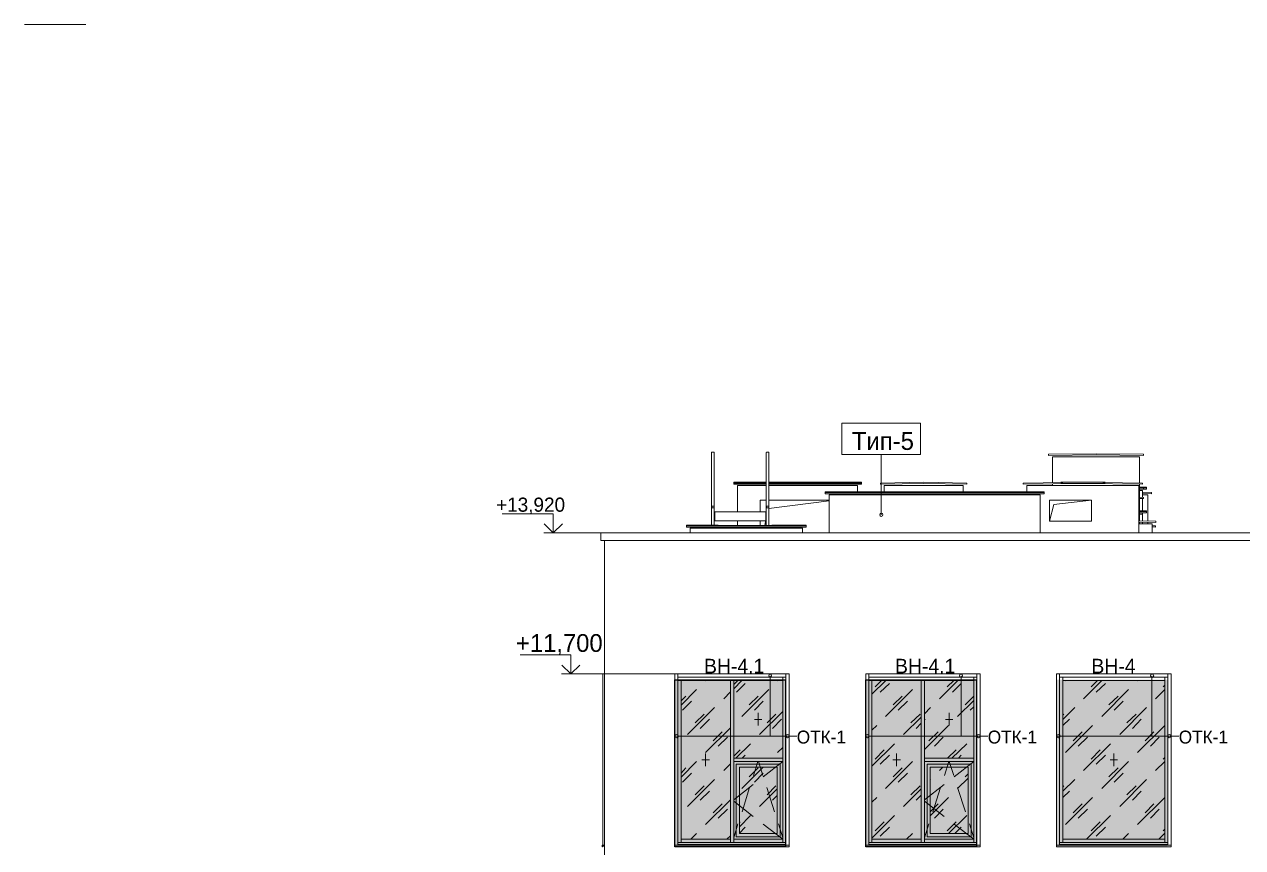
# Model space of a CAD drawing. Header units: millimetres. Extents: x 2294 to 908349, y -83289 to 219220.
# Drawn here: x 307945 to 327714, y 76332 to 89702 of the extents above; entities that cross this region are included whole.
import ezdxf

# ---------------------------------------------------------------- set-up
doc = ezdxf.new("R2010")
doc.units = ezdxf.units.MM
doc.layers.add('PDF _Геометрия', color=7, linetype='Continuous')
doc.layers.add('PDF _Текст', color=7, linetype='Continuous')

msp = doc.modelspace()

# ---------------------------------------------------------------- hatches: boundary and pattern name
at = {"transparency": 33554551}
h = msp.add_hatch(color=3, dxfattribs=at)
h.dxf.hatch_style = 1
h.paths.add_polyline_path([(318498, 79059.6), (320297.1, 79059.6), (320297.1, 76346.2), (318498, 76346.2)])
h = msp.add_hatch(color=3, dxfattribs=at)
h.dxf.hatch_style = 1
h.paths.add_polyline_path([(321597.4, 79059.6), (323396.5, 79059.6), (323396.5, 76346.2), (321597.4, 76346.2)])
h = msp.add_hatch(color=3, dxfattribs=at)
h.dxf.hatch_style = 1
h.paths.add_polyline_path([(324692.5, 79059.6), (326491.6, 79059.6), (326491.6, 76346.2), (324692.5, 76346.2)])

# ---------------------------------------------------------------- linework, layer by layer
for points in [[(318498, 79059.6), (320297.1, 79059.6), (320297.1, 76346.2), (318498, 76346.2)], [(321597.4, 79059.6), (323396.5, 79059.6), (323396.5, 76346.2), (321597.4, 76346.2)]]:
    msp.add_lwpolyline(points, close=True)
at = {"layer": 'PDF _Геометрия', "lineweight": 9}
for points in [[(307945, 89701.8), (308944, 89701.8)], [(319140.6, 81871.9), (319140.6, 82746.2), (319136.3, 82750.6), (319136.3, 82755), (319131.9, 82755), (319105.6, 82755), (319101.3, 82755), (319096.9, 82750.6), (319096.9, 82746.2), (319096.9, 81871.9)], [(320028.1, 81871.9), (320028.1, 82746.2), (320028.1, 82750.6), (320023.7, 82750.6), (320023.7, 82755), (320019.3, 82755), (319993.1, 82755), (319988.7, 82755), (319988.7, 82750.6), (319984.3, 82750.6), (319984.3, 82746.2), (319984.3, 81871.9)], [(321851, 81736.4), (321851, 82715.6)], [(324626.9, 82261), (324626.9, 82676.3), (325934, 82676.3), (326043.3, 82676.3), (326043.3, 82256.6), (326043.3, 82265.3)], [(319984.3, 82252.2), (319455.4, 82252.2), (319455.4, 82265.3), (319984.3, 82265.3)], [(319455.4, 82247.9), (319455.4, 82234.7), (319984.3, 82234.7), (319455.4, 82234.7), (319455.4, 82252.2)], [(320028.1, 82265.3), (321527.5, 82265.3), (321527.5, 82252.2), (320028.1, 82252.2)], [(321527.5, 82252.2), (321527.5, 82234.7), (320028.1, 82234.7), (321527.5, 82234.7), (321527.5, 82247.9)], [(324762.5, 82243.5), (325120.9, 82247.9), (324150.4, 82234.7), (324150.4, 82252.2), (325120.9, 82269.7), (324762.5, 82265.3)], [(325483.8, 82265.3), (325120.9, 82269.7), (326091.4, 82252.2), (326091.4, 82234.7), (325120.9, 82247.9), (325483.8, 82243.5)], [(319984.3, 82212.9), (319516.6, 82212.9), (319516.6, 81784.5)], [(320028.1, 82212.9), (321357, 82212.9), (321466.3, 82212.9), (321466.3, 82112.3)], [(324491.4, 82099.2), (324491.4, 82112.3), (324019.3, 82112.3), (324019.3, 82108), (323398.5, 82108), (323398.5, 82112.3), (322572.3, 82112.3), (322572.3, 82108), (321951.5, 82108), (321951.5, 82112.3), (320941.7, 82112.3), (320941.7, 82099.2), (324491.4, 82099.2), (324491.4, 82077.4), (320941.7, 82077.4), (320941.7, 82099.2)], [(320941.7, 82090.5), (320941.7, 82077.4), (324491.4, 82077.4), (324491.4, 82090.5)], [(321002.9, 81443.5), (321002.9, 82059.9), (324320.9, 82059.9), (324430.2, 82059.9), (324430.2, 81443.5)], [(321466.3, 82077.4), (321466.3, 82059.9)], [(321899.1, 82112.3), (321899.1, 82212.9), (323070.7, 82212.9), (323180, 82212.9), (323180, 82112.3)], [(321899.1, 82077.4), (321899.1, 82059.9)], [(321951.5, 82108), (322572.3, 82108)], [(323180, 82077.4), (323180, 82059.9)], [(323398.5, 82108), (324019.3, 82108)], [(324211.6, 82112.3), (324211.6, 82212.9), (325920.9, 82212.9), (326030.2, 82212.9), (326030.2, 81443.5), (326030.2, 81976.8)], [(324211.6, 82077.4), (324211.6, 82059.9)], [(324626.9, 82239.1), (324626.9, 82212.9)], [(326043.3, 82186.7), (326157, 82186.7), (326157, 82177.9), (326157, 82156.1), (326043.3, 82156.1), (326104.5, 82156.1), (326104.5, 82177.9), (326043.3, 82177.9), (326157, 82177.9), (326157, 82156.1), (326104.5, 82156.1)], [(326043.3, 82156.1), (326157, 82156.1), (326157, 82164.8)], [(326043.3, 82134.2), (326091.4, 82134.2), (326091.4, 82020.5)], [(326091.4, 82103.6), (326235.7, 82099.2), (326235.7, 82077.4), (326091.4, 82081.7)], [(326091.4, 82059.9), (326174.5, 82059.9), (326174.5, 81635.8)], [(319096.9, 81963.7), (319096.9, 81941.8), (319096.9, 81570.3)], [(319140.6, 81570.3), (319140.6, 81941.8), (319140.6, 81963.7)], [(319984.3, 81963.7), (319984.3, 81941.8), (319984.3, 81565.9)], [(320028.1, 81565.9), (320028.1, 81941.8), (320028.1, 81963.7)], [(320028.1, 81841.3), (321002.9, 81963.7)], [(324578.9, 81635.8), (324648.8, 81906.9), (325260.8, 81976.8)], [(326043.3, 82024.9), (326104.5, 82020.5), (326104.5, 82003), (326043.3, 82003)], [(326091.4, 82003), (326091.4, 81802)], [(317571.2, 81443.5), (316854.3, 81443.5), (316526.4, 81443.5), (316526.4, 81753.9), (315700.2, 81753.9)], [(319962.5, 81565.9), (319984.3, 81688.3)], [(326043.3, 81802), (326157, 81802), (326157, 81788.8), (326043.3, 81788.8)], [(326157, 81788.8), (326157, 81767), (326043.3, 81767), (326157, 81767), (326157, 81780.1)], [(326043.3, 81749.5), (326091.4, 81749.5), (326091.4, 81635.8), (326091.4, 81767)], [(320631.3, 81557.1), (320631.3, 81535.3), (318690.3, 81535.3), (318690.3, 81557.1)], [(318690.3, 81552.8), (318690.3, 81535.3), (320631.3, 81535.3), (320631.3, 81552.8)], [(318751.6, 81443.5), (318751.6, 81517.8), (320460.8, 81517.8), (320570.1, 81517.8), (320570.1, 81443.5)], [(319096.9, 81535.3), (319096.9, 81517.8)], [(319140.6, 81517.8), (319140.6, 81535.3)], [(319201.8, 81565.9), (320076.1, 81565.9)], [(319516.6, 81640.2), (319516.6, 81565.9)], [(319516.6, 81535.3), (319516.6, 81517.8)], [(319949.4, 81517.8), (319953.7, 81535.3)], [(319984.3, 81535.3), (319984.3, 81517.8)], [(320028.1, 81517.8), (320028.1, 81535.3)], [(326030.2, 81640.2), (326305.6, 81635.8), (326305.6, 81614), (326030.2, 81618.4)], [(326030.2, 81592.1), (326135.1, 81592.1), (326244.4, 81592.1), (326244.4, 81443.5)], [(326174.5, 81614), (326174.5, 81592.1)], [(326244.4, 81557.1), (326301.3, 81557.1), (326301.3, 81535.3), (326244.4, 81539.7)], [(316683.8, 81443.5), (316373.4, 81443.5)], [(317300.2, 81321.1), (317300.2, 81443.5), (408399.4, 81443.5), (408399.4, 81321.1), (317300.2, 81321.1), (317300.2, 81443.5)], [(317361.4, 81321.1), (317361.4, 67122.2), (337085.9, 67122.2), (337085.9, 70475.2), (345138.4, 70475.2), (345138.4, 67122.2), (346379.9, 67122.2), (346379.9, 70475.2), (354432.3, 70475.2), (354432.3, 67122.2), (355673.9, 67122.2), (355673.9, 70475.2), (366825.8, 70475.2), (366825.8, 67122.2), (367923, 67122.2), (367923, 81321.1), (367923, 67069.8)], [(318721, 79152.8), (316849.9, 79152.8), (316814.9, 79152.8), (316814.9, 79463.2), (315988.7, 79463.2)], [(316967.9, 79152.8), (316661.9, 79152.8)], [(317361.4, 76363.7), (317330.8, 76363.7), (317330.8, 76442.4), (317330.8, 77758.3), (317330.8, 79074.1), (317330.8, 79152.8), (317361.4, 79152.8)], [(318550.5, 76372.5), (318550.5, 76442.4), (318550.5, 77758.3), (318550.5, 76416.2), (318602.9, 76416.2), (318602.9, 77758.3), (318602.9, 79047.9), (318550.5, 79047.9), (318550.5, 77758.3), (318550.5, 79074.1), (318550.5, 79152.8), (318498, 79152.8), (318498, 79074.1), (318498, 77758.3), (318498, 76442.4), (318498, 76363.7), (318498, 79152.8), (320355.9, 79152.8), (320355.9, 76363.7), (320355.9, 76442.4), (320355.9, 77758.3), (320355.9, 79074.1), (320355.9, 79152.8), (320303.5, 79152.8), (320303.5, 79074.1), (320303.5, 77758.3), (320303.5, 76416.2), (320255.4, 76416.2), (320255.4, 77758.3), (320255.4, 79074.1)], [(320045.5, 79122.2), (320045.5, 78142.9), (320478.3, 78142.9), (320329.7, 78142.9)], [(320255.4, 79100.3), (320255.4, 79087.2)], [(321649.9, 76372.5), (321649.9, 76442.4), (321649.9, 77758.3), (321649.9, 76416.2), (321698, 76416.2), (321698, 77758.3), (321698, 79047.9), (321649.9, 79047.9), (321649.9, 77758.3), (321649.9, 79074.1), (321649.9, 79152.8), (321597.4, 79152.8), (321597.4, 79074.1), (321597.4, 77758.3), (321597.4, 76442.4), (321597.4, 76363.7), (321597.4, 79152.8), (323455.4, 79152.8), (323455.4, 76363.7), (323455.4, 76442.4), (323455.4, 77758.3), (323455.4, 79074.1), (323455.4, 79152.8), (323402.9, 79152.8), (323402.9, 79074.1)], [(323145, 79122.2), (323145, 78142.9), (323577.8, 78142.9), (323424.8, 78142.9)], [(323350.4, 79100.3), (323350.4, 79087.2)], [(324797.4, 79074.1), (324797.4, 76416.2), (324745, 76416.2), (324745, 79074.1), (324745, 79152.8), (324692.5, 79152.8), (324692.5, 79074.1), (324692.5, 76442.4), (324692.5, 76363.7), (324692.5, 79152.8), (326554.8, 79152.8), (326554.8, 76363.7), (326554.8, 76442.4), (326554.8, 79074.1), (326554.8, 79152.8), (326502.4, 79152.8), (326502.4, 79074.1), (326502.4, 76416.2), (326449.9, 76416.2), (326449.9, 79074.1)], [(326449.9, 79087.2), (326449.9, 79100.3), (326449.9, 79047.9), (324797.4, 79047.9), (324797.4, 79100.3), (326449.9, 79100.3)], [(324797.4, 79087.2), (324797.4, 79100.3)], [(326240.1, 79122.2), (326240.1, 78142.9), (326677.2, 78142.9), (326524.2, 78142.9)], [(318602.9, 78645.7), (318852.1, 78899.2)], [(319000.7, 79043.5), (319005.1, 79047.9)], [(319455.4, 78912.3), (319586.5, 79047.9)], [(319455.4, 78982.3), (319520.9, 79047.9)], [(319499.1, 78855.5), (319643.4, 78999.8)], [(319586.5, 78462.1), (320023.7, 78899.2)], [(320167.9, 79043.5), (320172.3, 79047.9)], [(320303.5, 79074.1), (320303.5, 77758.3), (320303.5, 76442.4), (320303.5, 76372.5)], [(321698, 78824.9), (321925.3, 79047.9)], [(321750.5, 78942.9), (321855.4, 79047.9)], [(321833.5, 78855.5), (321982.1, 78999.8)], [(321920.9, 78462.1), (322358.1, 78899.2)], [(323350.4, 79074.1), (323350.4, 77758.3), (323350.4, 76416.2), (322550.4, 76416.2), (322550.4, 76468.6), (323350.4, 76468.6)], [(322795.3, 78750.6), (323092.5, 79047.9)], [(322917.7, 78942.9), (323027, 79047.9)], [(323005.1, 78855.5), (323149.4, 78999.8)], [(323402.9, 76372.5), (323402.9, 76442.4), (323402.9, 77758.3), (323402.9, 79074.1), (323402.9, 77758.3), (323402.9, 76416.2), (323350.4, 76416.2), (323350.4, 76468.6), (323031.3, 76713.4)], [(324745, 76372.5), (324745, 76442.4), (324745, 79074.1)], [(324841.2, 79043.5), (324845.5, 79047.9)], [(325134, 78750.6), (325431.3, 79047.9)], [(325256.5, 78942.9), (325361.4, 79047.9)], [(325339.5, 78855.5), (325488.1, 78999.8)], [(325426.9, 78462.1), (325864.1, 78899.2)], [(326008.4, 79043.5), (326012.7, 79047.9)], [(326301.3, 78750.6), (326449.9, 78899.2)], [(326423.7, 78942.9), (326449.9, 78969.2)], [(326502.4, 79074.1), (326502.4, 76442.4), (326502.4, 76372.5)], [(318602.9, 78715.6), (318681.6, 78794.3)], [(318624.8, 78562.6), (318769, 78711.3)], [(319293.6, 78750.6), (319402.9, 78859.9)], [(319704.6, 78650.1), (319853.2, 78794.3)], [(319792, 78562.6), (319936.2, 78711.3)], [(322043.3, 78650.1), (322187.6, 78794.3)], [(322126.4, 78562.6), (322275, 78711.3)], [(323088.2, 78462.1), (323350.4, 78724.4)], [(323210.6, 78650.1), (323350.4, 78789.9)], [(325545, 78650.1), (325693.6, 78794.3)], [(325632.4, 78562.6), (325776.7, 78711.3)], [(318707.8, 78169.2), (319145, 78606.3)], [(318830.2, 78357.2), (318974.5, 78501.4)], [(319853.2, 78518.9), (319853.2, 78313.4)], [(319875, 78169.2), (320255.4, 78545.1)], [(319997.5, 78357.2), (320141.7, 78501.4)], [(322331.9, 78357.2), (322480.5, 78501.4)], [(322550.4, 78505.8), (322651, 78606.3)], [(322952.6, 78518.9), (322952.6, 78313.4)], [(323293.6, 78562.6), (323350.4, 78619.5)], [(324797.4, 78414), (324989.8, 78606.3)], [(324797.4, 78483.9), (324814.9, 78501.4)], [(325719.8, 78169.2), (326157, 78606.3)], [(325837.9, 78357.2), (325986.5, 78501.4)], [(318913.3, 78269.7), (319061.9, 78418.4)], [(319792, 78414), (319914.4, 78414)], [(320084.9, 78269.7), (320229.1, 78418.4)], [(321698, 78239.1), (321776.7, 78313.4)], [(322213.8, 78169.2), (322498, 78453.3)], [(322419.3, 78269.7), (322498, 78352.8)], [(322550.4, 78405.2), (322563.6, 78418.4)], [(322550.4, 77924.4), (322943.9, 78313.4)], [(322891.4, 78414), (323013.8, 78414)], [(324797.4, 78313.4), (324902.4, 78418.4)], [(324841.2, 77876.3), (325278.3, 78313.4)], [(325925.3, 78269.7), (326069.6, 78418.4)], [(326008.4, 77876.3), (326449.9, 78313.4)], [(318528.6, 78142.9), (320478.3, 78142.9)], [(319000.7, 77876.3), (319402.9, 78278.5)], [(319123.1, 78064.3), (319267.4, 78212.9)], [(319206.2, 77981.2), (319354.8, 78125.5)], [(321628, 78142.9), (323577.8, 78142.9)], [(322624.8, 78064.3), (322773.4, 78212.9)], [(322712.2, 77981.2), (322856.5, 78125.5)], [(324723.1, 78142.9), (326677.2, 78142.9)], [(324963.6, 78064.3), (325107.8, 78212.9)], [(325046.6, 77981.2), (325195.3, 78125.5)], [(326130.8, 78064.3), (326275, 78212.9)], [(326218.2, 77981.2), (326362.5, 78125.5)], [(319455.4, 77815.1), (319560.3, 77920)], [(319490.3, 77784.5), (319730.8, 78020.5)], [(320167.9, 77876.3), (320255.4, 77959.3)], [(321698, 77653.3), (322065.2, 78020.5)], [(321750.5, 77771.4), (321894.7, 77920)], [(322926.4, 77784.5), (323066.3, 77920)], [(322996.4, 77784.5), (323236.8, 78020.5)], [(325134, 77583.4), (325571.2, 78020.5)], [(325256.5, 77771.4), (325400.7, 77920)], [(318602.9, 77478.5), (318852.1, 77732)], [(318939.5, 77758.3), (319061.9, 77758.3)], [(319000.7, 77858.8), (319000.7, 77653.3)], [(319595.3, 77784.5), (319643.4, 77832.6)], [(319778.9, 77504.7), (319848.8, 77732)], [(319857.6, 77732), (319927.5, 77504.7)], [(320251, 77732), (319931.9, 77482.8)], [(321833.5, 77688.3), (321982.1, 77832.6)], [(321920.9, 77290.5), (322358.1, 77732)], [(322039, 77758.3), (322161.4, 77758.3)], [(322100.2, 77858.8), (322100.2, 77653.3)], [(322873.9, 77504.7), (322948.3, 77732)], [(322952.6, 77732), (323027, 77504.7)], [(323350.4, 77732), (323031.3, 77482.8)], [(323101.3, 77784.5), (323149.4, 77832.6)], [(325339.5, 77688.3), (325488.1, 77832.6)], [(325426.9, 77290.5), (325864.1, 77732)], [(325562.5, 77758.3), (325684.9, 77758.3)], [(325623.7, 77858.8), (325623.7, 77653.3)], [(326301.3, 77583.4), (326449.9, 77732)], [(326423.7, 77771.4), (326449.9, 77797.6)], [(318602.9, 77544), (318681.6, 77627.1)], [(318624.8, 77395.4), (318769, 77539.7)], [(319293.6, 77583.4), (319402.9, 77692.7)], [(319586.5, 77290.5), (319931.9, 77640.2)], [(319704.6, 77482.8), (319853.2, 77627.1)], [(319792, 77395.4), (319936.2, 77539.7)], [(322043.3, 77482.8), (322187.6, 77627.1)], [(322126.4, 77395.4), (322275, 77539.7)], [(322795.3, 77583.4), (322852.1, 77640.2)], [(323210.6, 77482.8), (323258.6, 77530.9)], [(325545, 77482.8), (325693.6, 77627.1)], [(325632.4, 77395.4), (325776.7, 77539.7)], [(318707.8, 77002), (319145, 77439.1)], [(318830.2, 77189.9), (318974.5, 77334.2)], [(319770.1, 77356.1), (319455.4, 77106.9)], [(319590.9, 76914.5), (319713.3, 77308)], [(319993.1, 77308), (320119.9, 76914.5)], [(319997.5, 77189.9), (320141.7, 77334.2)], [(322331.9, 77189.9), (322480.5, 77334.2)], [(322869.6, 77356.1), (322550.4, 77106.9)], [(322642.3, 77430.4), (322651, 77439.1)], [(322686, 76914.5), (322812.7, 77308)], [(323088.2, 77290.5), (323258.6, 77461)], [(323088.2, 77308), (323214.9, 76914.5)], [(324797.4, 77246.8), (324989.8, 77439.1)], [(324797.4, 77316.7), (324814.9, 77334.2)], [(325719.8, 77002), (326157, 77439.1)], [(325837.9, 77189.9), (325986.5, 77334.2)], [(318913.3, 77102.5), (319061.9, 77251.1)], [(319000.7, 76709.1), (319402.9, 77111.3)], [(319875, 77002), (320159.2, 77286.1)], [(320084.9, 77102.5), (320159.2, 77181.2)], [(321698, 77071.9), (321776.7, 77146.2)], [(322213.8, 77002), (322498, 77286.1)], [(322419.3, 77102.5), (322498, 77185.6)], [(322642.3, 76849), (322943.9, 77146.2)], [(324797.4, 77146.2), (324902.4, 77251.1)], [(324841.2, 76709.1), (325278.3, 77146.2)], [(325925.3, 77102.5), (326069.6, 77251.1)], [(326008.4, 76709.1), (326449.9, 77146.2)], [(319123.1, 76897.1), (319267.4, 77041.3)], [(319206.2, 76809.6), (319354.8, 76958.3)], [(319770.1, 76840.2), (319455.4, 77089.4)], [(322869.6, 76840.2), (322550.4, 77089.4)], [(322642.3, 76914.5), (322773.4, 77041.3)], [(322712.2, 76809.6), (322856.5, 76958.3)], [(324963.6, 76897.1), (325107.8, 77041.3)], [(325046.6, 76809.6), (325195.3, 76958.3)], [(326130.8, 76897.1), (326275, 77041.3)], [(326218.2, 76809.6), (326362.5, 76958.3)], [(319455.4, 76490.5), (319525.3, 76717.8)], [(319547.2, 76669.7), (319730.8, 76853.3)], [(319547.2, 76739.7), (319560.3, 76752.8)], [(320251, 76468.6), (319931.9, 76713.4)], [(320181.1, 76717.8), (320255.4, 76490.5)], [(321698, 76486.1), (322065.2, 76853.3)], [(321750.5, 76604.2), (321894.7, 76752.8)], [(322550.4, 76490.5), (322624.8, 76717.8)], [(322917.7, 76604.2), (323066.3, 76752.8)], [(322939.5, 76560.4), (323236.8, 76853.3)], [(323280.5, 76717.8), (323350.4, 76490.5)], [(325182.1, 76468.6), (325571.2, 76853.3)], [(325256.5, 76604.2), (325400.7, 76752.8)], [(318760.3, 76468.6), (318852.1, 76560.4)], [(319341.7, 76468.6), (319402.9, 76525.5)], [(319547.2, 76564.8), (319643.4, 76665.4)], [(320019.3, 76560.4), (320023.7, 76560.4)], [(321833.5, 76521.1), (321982.1, 76665.4)], [(322261.9, 76468.6), (322358.1, 76560.4)], [(323044.4, 76560.4), (323149.4, 76665.4)], [(325339.5, 76521.1), (325488.1, 76665.4)], [(325767.9, 76468.6), (325864.1, 76560.4)], [(326353.7, 76468.6), (326449.9, 76564.8)], [(326423.7, 76604.2), (326449.9, 76630.4)], [(317326.4, 76350.6), (317326.4, 76350.6)], [(320355.9, 76376.8), (320355.9, 76372.5), (318498, 76372.5), (318498, 76376.8)], [(320355.9, 76372.5), (320355.9, 76346.2), (318498, 76346.2), (318498, 76372.5)], [(318498, 76350.6), (318498, 76355)], [(320303.5, 76416.2), (318550.5, 76416.2)], [(320303.5, 76385.6), (318550.5, 76385.6), (320303.5, 76385.6)], [(320303.5, 76385.6), (318550.5, 76385.6)], [(320355.9, 76355), (320355.9, 76350.6)], [(323455.4, 76376.8), (323455.4, 76372.5), (321597.4, 76372.5), (321597.4, 76376.8)], [(323455.4, 76372.5), (323455.4, 76346.2), (321597.4, 76346.2), (321597.4, 76372.5)], [(321597.4, 76350.6), (321597.4, 76355)], [(323402.9, 76416.2), (321649.9, 76416.2)], [(323402.9, 76385.6), (321649.9, 76385.6), (323402.9, 76385.6)], [(323402.9, 76385.6), (321649.9, 76385.6)], [(323455.4, 76355), (323455.4, 76350.6)], [(326554.8, 76376.8), (326554.8, 76372.5), (324692.5, 76372.5), (324692.5, 76376.8)], [(326554.8, 76372.5), (326554.8, 76346.2), (324692.5, 76346.2), (324692.5, 76372.5)], [(324692.5, 76350.6), (324692.5, 76355)], [(326502.4, 76416.2), (324745, 76416.2)], [(326502.4, 76385.6), (324745, 76385.6), (326502.4, 76385.6)], [(326502.4, 76385.6), (324745, 76385.6)], [(326554.8, 76355), (326554.8, 76350.6)]]:
    msp.add_lwpolyline(points, dxfattribs=at)
for points in [[(321208.4, 83222.7), (322489.2, 83222.7), (322489.2, 82715.6), (321208.4, 82715.6)], [(326104.5, 82698.1), (325335.1, 82711.2), (324565.7, 82698.1), (324565.7, 82720), (325335.1, 82728.7), (326104.5, 82720)], [(323241.2, 82234.7), (322541.7, 82243.5), (321837.9, 82234.7), (321837.9, 82252.2), (322541.7, 82265.3), (323241.2, 82252.2)], [(326043.3, 81640.2), (326043.3, 82234.7)], [(319140.6, 81854.4), (319140.6, 81871.9), (319136.3, 81871.9), (319136.3, 81876.3), (319131.9, 81876.3), (319105.6, 81876.3), (319101.3, 81876.3), (319096.9, 81876.3), (319096.9, 81871.9), (319096.9, 81854.4), (319096.9, 81850), (319101.3, 81850), (319105.6, 81850), (319131.9, 81850), (319136.3, 81850), (319136.3, 81854.4)], [(319101.3, 81871.9), (319101.3, 81876.3), (319105.6, 81876.3), (319131.9, 81876.3), (319131.9, 81871.9), (319136.3, 81871.9), (319136.3, 81854.4), (319131.9, 81854.4), (319131.9, 81850), (319105.6, 81850), (319101.3, 81850), (319101.3, 81854.4)], [(319984.3, 81976.8), (319883.8, 81976.8), (319883.8, 81784.5), (319883.8, 81976.8)], [(320028.1, 81854.4), (320028.1, 81871.9), (320023.7, 81876.3), (320019.3, 81876.3), (319993.1, 81876.3), (319988.7, 81876.3), (319984.3, 81876.3), (319984.3, 81871.9), (319984.3, 81854.4), (319984.3, 81850), (319988.7, 81850), (319993.1, 81850), (320019.3, 81850), (320023.7, 81850)], [(319988.7, 81871.9), (319993.1, 81876.3), (320019.3, 81876.3), (320019.3, 81871.9), (320023.7, 81871.9), (320023.7, 81854.4), (320019.3, 81850), (319993.1, 81850), (319988.7, 81850), (319988.7, 81854.4)], [(321002.9, 81976.8), (320028.1, 81976.8)], [(325260.8, 81635.8), (324578.9, 81635.8), (324578.9, 81976.8), (325260.8, 81976.8)], [(325260.8, 81976.8), (325260.8, 81635.8), (324578.9, 81635.8), (324578.9, 81976.8)], [(319149.4, 81784.5), (319975.6, 81784.5), (319975.6, 81640.2), (319149.4, 81640.2)], [(318690.3, 81557.1), (318690.3, 81570.3), (319201.8, 81570.3), (319201.8, 81565.9), (320076.1, 81565.9), (320076.1, 81570.3), (320631.3, 81570.3), (320631.3, 81557.1)], [(319883.8, 81640.2), (319883.8, 81565.9)], [(319883.8, 81535.3), (319883.8, 81517.8)], [(326043.3, 81592.1), (326043.3, 81618.4)], [(326091.4, 81592.1), (326091.4, 81618.4)], [(319429.1, 79100.3), (318550.5, 79100.3), (318550.5, 79047.9), (319429.1, 79047.9), (320255.4, 79047.9), (320255.4, 79100.3), (319429.1, 79100.3), (318576.7, 79100.3), (318550.5, 79100.3), (318550.5, 79152.8), (318576.7, 79152.8), (319429.1, 79152.8), (320281.6, 79152.8), (320303.5, 79152.8), (320303.5, 79100.3), (320281.6, 79100.3)], [(322524.2, 79100.3), (321649.9, 79100.3), (321649.9, 79047.9), (322524.2, 79047.9), (323350.4, 79047.9), (323350.4, 79100.3), (322524.2, 79100.3), (321671.8, 79100.3), (321649.9, 79100.3), (321649.9, 79152.8), (321671.8, 79152.8), (322524.2, 79152.8), (323376.7, 79152.8), (323402.9, 79152.8), (323402.9, 79100.3), (323376.7, 79100.3)], [(324771.2, 79152.8), (326502.4, 79152.8), (326502.4, 79100.3), (324771.2, 79100.3), (324745, 79100.3), (324745, 79152.8)], [(319455.4, 76416.2), (319402.9, 76416.2), (318602.9, 76416.2), (318602.9, 76468.6), (319402.9, 76468.6), (319402.9, 76416.2), (319402.9, 77758.3), (319402.9, 79047.9), (319455.4, 79047.9), (319455.4, 77758.3)], [(322550.4, 76416.2), (322498, 76416.2), (321698, 76416.2), (321698, 76468.6), (322498, 76468.6), (322498, 76416.2), (322498, 77758.3), (322498, 79047.9), (322550.4, 79047.9), (322550.4, 77758.3)], [(320255.4, 77732), (319455.4, 77732), (319455.4, 77784.5), (320255.4, 77784.5)], [(323350.4, 77732), (322550.4, 77732), (322550.4, 77784.5), (323350.4, 77784.5)], [(319494.7, 77688.3), (320211.7, 77688.3), (320211.7, 76508), (319494.7, 76508)], [(320211.7, 77688.3), (320211.7, 76508), (319494.7, 76508), (319494.7, 77688.3)], [(320159.2, 77640.2), (319547.2, 77640.2), (319547.2, 76560.4), (320159.2, 76560.4)], [(319547.2, 76560.4), (319547.2, 77640.2), (320159.2, 77640.2), (320159.2, 76560.4)], [(322594.2, 77688.3), (323311.1, 77688.3), (323311.1, 76508), (322594.2, 76508)], [(323311.1, 77688.3), (323311.1, 76508), (322594.2, 76508), (322594.2, 77688.3)], [(323258.6, 77640.2), (322642.3, 77640.2), (322642.3, 76560.4), (323258.6, 76560.4)], [(322642.3, 76560.4), (322642.3, 77640.2), (323258.6, 77640.2), (323258.6, 76560.4)], [(317326.4, 76350.6), (317326.4, 76372.5), (317361.4, 76376.8), (317322, 76372.5), (317322, 76346.2), (317326.4, 76346.2), (317335.2, 76350.6), (317335.2, 76355)], [(320255.4, 76416.2), (319455.4, 76416.2), (319455.4, 76468.6), (320255.4, 76468.6)], [(326449.9, 76416.2), (324797.4, 76416.2), (324797.4, 76468.6), (326449.9, 76468.6)]]:
    msp.add_lwpolyline(points, close=True, dxfattribs=at)
at = {"layer": 'PDF _Геометрия', "lineweight": 18}
for points in [[(316675.1, 81592.1), (316526.4, 81443.5), (316382.2, 81592.1)], [(316959.2, 79297), (316814.9, 79152.8), (316666.3, 79297)]]:
    msp.add_lwpolyline(points, dxfattribs=at)
at = {"layer": 'PDF _Геометрия', "lineweight": 9}
for points in [[(321824.8, 81736.4), (321824.8, 81753.9), (321833.5, 81762.6), (321851, 81762.6)], [(321824.8, 81736.4), (321824.8, 81753.9), (321833.5, 81762.6), (321851, 81762.6)], [(321851, 81710.2), (321833.5, 81710.2), (321824.8, 81723.3), (321824.8, 81736.4)], [(321851, 81710.2), (321833.5, 81710.2), (321824.8, 81723.3), (321824.8, 81736.4)], [(321851, 81762.6), (321864.1, 81762.6), (321877.2, 81753.9), (321877.2, 81736.4)], [(321851, 81762.6), (321864.1, 81762.6), (321877.2, 81753.9), (321877.2, 81736.4)], [(321877.2, 81736.4), (321877.2, 81723.3), (321864.1, 81710.2), (321851, 81710.2)], [(321877.2, 81736.4), (321877.2, 81723.3), (321864.1, 81710.2), (321851, 81710.2)], [(320023.7, 79122.2), (320023.7, 79139.7), (320032.4, 79148.4), (320045.5, 79148.4)], [(320023.7, 79122.2), (320023.7, 79139.7), (320032.4, 79148.4), (320045.5, 79148.4)], [(320045.5, 79096), (320032.4, 79096), (320023.7, 79109.1), (320023.7, 79122.2)], [(320045.5, 79096), (320032.4, 79096), (320023.7, 79109.1), (320023.7, 79122.2)], [(320045.5, 79148.4), (320058.7, 79148.4), (320071.8, 79139.7), (320071.8, 79122.2)], [(320045.5, 79148.4), (320058.7, 79148.4), (320071.8, 79139.7), (320071.8, 79122.2)], [(320071.8, 79122.2), (320071.8, 79109.1), (320058.7, 79096), (320045.5, 79096)], [(320071.8, 79122.2), (320071.8, 79109.1), (320058.7, 79096), (320045.5, 79096)], [(323118.8, 79122.2), (323118.8, 79139.7), (323127.5, 79148.4), (323145, 79148.4)], [(323118.8, 79122.2), (323118.8, 79139.7), (323127.5, 79148.4), (323145, 79148.4)], [(323145, 79096), (323127.5, 79096), (323118.8, 79109.1), (323118.8, 79122.2)], [(323145, 79096), (323127.5, 79096), (323118.8, 79109.1), (323118.8, 79122.2)], [(323145, 79148.4), (323158.1, 79148.4), (323171.2, 79139.7), (323171.2, 79122.2)], [(323145, 79148.4), (323158.1, 79148.4), (323171.2, 79139.7), (323171.2, 79122.2)], [(323171.2, 79122.2), (323171.2, 79109.1), (323158.1, 79096), (323145, 79096)], [(323171.2, 79122.2), (323171.2, 79109.1), (323158.1, 79096), (323145, 79096)], [(326218.2, 79122.2), (326218.2, 79139.7), (326226.9, 79148.4), (326244.4, 79148.4)], [(326218.2, 79122.2), (326218.2, 79139.7), (326226.9, 79148.4), (326244.4, 79148.4)], [(326244.4, 79096), (326226.9, 79096), (326218.2, 79109.1), (326218.2, 79122.2)], [(326244.4, 79096), (326226.9, 79096), (326218.2, 79109.1), (326218.2, 79122.2)], [(326244.4, 79148.4), (326257.5, 79148.4), (326270.7, 79139.7), (326270.7, 79122.2)], [(326244.4, 79148.4), (326257.5, 79148.4), (326270.7, 79139.7), (326270.7, 79122.2)], [(326270.7, 79122.2), (326270.7, 79109.1), (326257.5, 79096), (326244.4, 79096)], [(326270.7, 79122.2), (326270.7, 79109.1), (326257.5, 79096), (326244.4, 79096)], [(318506.7, 78142.9), (318506.7, 78160.4), (318515.5, 78169.2), (318533, 78169.2)], [(318506.7, 78142.9), (318506.7, 78160.4), (318515.5, 78169.2), (318533, 78169.2)], [(318533, 78116.7), (318515.5, 78116.7), (318506.7, 78129.8), (318506.7, 78142.9)], [(318533, 78116.7), (318515.5, 78116.7), (318506.7, 78129.8), (318506.7, 78142.9)], [(318533, 78169.2), (318546.1, 78169.2), (318559.2, 78160.4), (318559.2, 78142.9)], [(318533, 78169.2), (318546.1, 78169.2), (318559.2, 78160.4), (318559.2, 78142.9)], [(318559.2, 78142.9), (318559.2, 78129.8), (318546.1, 78116.7), (318533, 78116.7)], [(318559.2, 78142.9), (318559.2, 78129.8), (318546.1, 78116.7), (318533, 78116.7)], [(320303.5, 78142.9), (320303.5, 78160.4), (320312.2, 78169.2), (320329.7, 78169.2)], [(320303.5, 78142.9), (320303.5, 78160.4), (320312.2, 78169.2), (320329.7, 78169.2)], [(320329.7, 78116.7), (320312.2, 78116.7), (320303.5, 78129.8), (320303.5, 78142.9)], [(320329.7, 78116.7), (320312.2, 78116.7), (320303.5, 78129.8), (320303.5, 78142.9)], [(320329.7, 78169.2), (320342.8, 78169.2), (320355.9, 78160.4), (320355.9, 78142.9)], [(320329.7, 78169.2), (320342.8, 78169.2), (320355.9, 78160.4), (320355.9, 78142.9)], [(320355.9, 78142.9), (320355.9, 78129.8), (320342.8, 78116.7), (320329.7, 78116.7)], [(320355.9, 78142.9), (320355.9, 78129.8), (320342.8, 78116.7), (320329.7, 78116.7)], [(321601.8, 78142.9), (321601.8, 78160.4), (321610.6, 78169.2), (321628, 78169.2)], [(321601.8, 78142.9), (321601.8, 78160.4), (321610.6, 78169.2), (321628, 78169.2)], [(321628, 78116.7), (321610.6, 78116.7), (321601.8, 78129.8), (321601.8, 78142.9)], [(321628, 78116.7), (321610.6, 78116.7), (321601.8, 78129.8), (321601.8, 78142.9)], [(321628, 78169.2), (321641.2, 78169.2), (321654.3, 78160.4), (321654.3, 78142.9)], [(321628, 78169.2), (321641.2, 78169.2), (321654.3, 78160.4), (321654.3, 78142.9)], [(321654.3, 78142.9), (321654.3, 78129.8), (321641.2, 78116.7), (321628, 78116.7)], [(321654.3, 78142.9), (321654.3, 78129.8), (321641.2, 78116.7), (321628, 78116.7)], [(323402.9, 78142.9), (323402.9, 78160.4), (323411.6, 78169.2), (323429.1, 78169.2)], [(323402.9, 78142.9), (323402.9, 78160.4), (323411.6, 78169.2), (323429.1, 78169.2)], [(323429.1, 78116.7), (323411.6, 78116.7), (323402.9, 78129.8), (323402.9, 78142.9)], [(323429.1, 78116.7), (323411.6, 78116.7), (323402.9, 78129.8), (323402.9, 78142.9)], [(323429.1, 78169.2), (323442.3, 78169.2), (323455.4, 78160.4), (323455.4, 78142.9)], [(323429.1, 78169.2), (323442.3, 78169.2), (323455.4, 78160.4), (323455.4, 78142.9)], [(323455.4, 78142.9), (323455.4, 78129.8), (323442.3, 78116.7), (323429.1, 78116.7)], [(323455.4, 78142.9), (323455.4, 78129.8), (323442.3, 78116.7), (323429.1, 78116.7)], [(324701.3, 78142.9), (324701.3, 78160.4), (324710, 78169.2), (324727.5, 78169.2)], [(324701.3, 78142.9), (324701.3, 78160.4), (324710, 78169.2), (324727.5, 78169.2)], [(324727.5, 78116.7), (324710, 78116.7), (324701.3, 78129.8), (324701.3, 78142.9)], [(324727.5, 78116.7), (324710, 78116.7), (324701.3, 78129.8), (324701.3, 78142.9)], [(324727.5, 78169.2), (324740.6, 78169.2), (324753.7, 78160.4), (324753.7, 78142.9)], [(324727.5, 78169.2), (324740.6, 78169.2), (324753.7, 78160.4), (324753.7, 78142.9)], [(324753.7, 78142.9), (324753.7, 78129.8), (324740.6, 78116.7), (324727.5, 78116.7)], [(324753.7, 78142.9), (324753.7, 78129.8), (324740.6, 78116.7), (324727.5, 78116.7)], [(326502.4, 78142.9), (326502.4, 78160.4), (326511.1, 78169.2), (326524.2, 78169.2)], [(326502.4, 78142.9), (326502.4, 78160.4), (326511.1, 78169.2), (326524.2, 78169.2)], [(326524.2, 78116.7), (326511.1, 78116.7), (326502.4, 78129.8), (326502.4, 78142.9)], [(326524.2, 78116.7), (326511.1, 78116.7), (326502.4, 78129.8), (326502.4, 78142.9)], [(326524.2, 78169.2), (326537.3, 78169.2), (326550.4, 78160.4), (326550.4, 78142.9)], [(326524.2, 78169.2), (326537.3, 78169.2), (326550.4, 78160.4), (326550.4, 78142.9)], [(326550.4, 78142.9), (326550.4, 78129.8), (326537.3, 78116.7), (326524.2, 78116.7)], [(326550.4, 78142.9), (326550.4, 78129.8), (326537.3, 78116.7), (326524.2, 78116.7)]]:
    msp.add_open_spline(points, degree=3, dxfattribs=at)

# ---------------------------------------------------------------- texts
at = {"layer": 'PDF _Текст', "attachment_point": 4, "style": ''}
for s, insert, char_height in [('Тип-5', (321374.2, 82933.5), 289.45), ('+13,920', (315599.4, 81880.5), 229.97), ('+11,700', (315922.9, 79628.4), 288.74), ('ВН-4.1', (318974.2, 79281.3), 235.29), ('ВН-4.1', (322073.5, 79281.3), 235.29), ('ВН-4', (325260.4, 79281.3), 235.29), ('ОТК-1', (320478, 78126.7), 209.3), ('ОТК-1', (323577.4, 78126.7), 209.3), ('ОТК-1', (326676.8, 78126.7), 209.3)]:
    msp.add_mtext(s, dxfattribs=dict(at, insert=insert, char_height=char_height))

doc.saveas('drawing.dxf')
